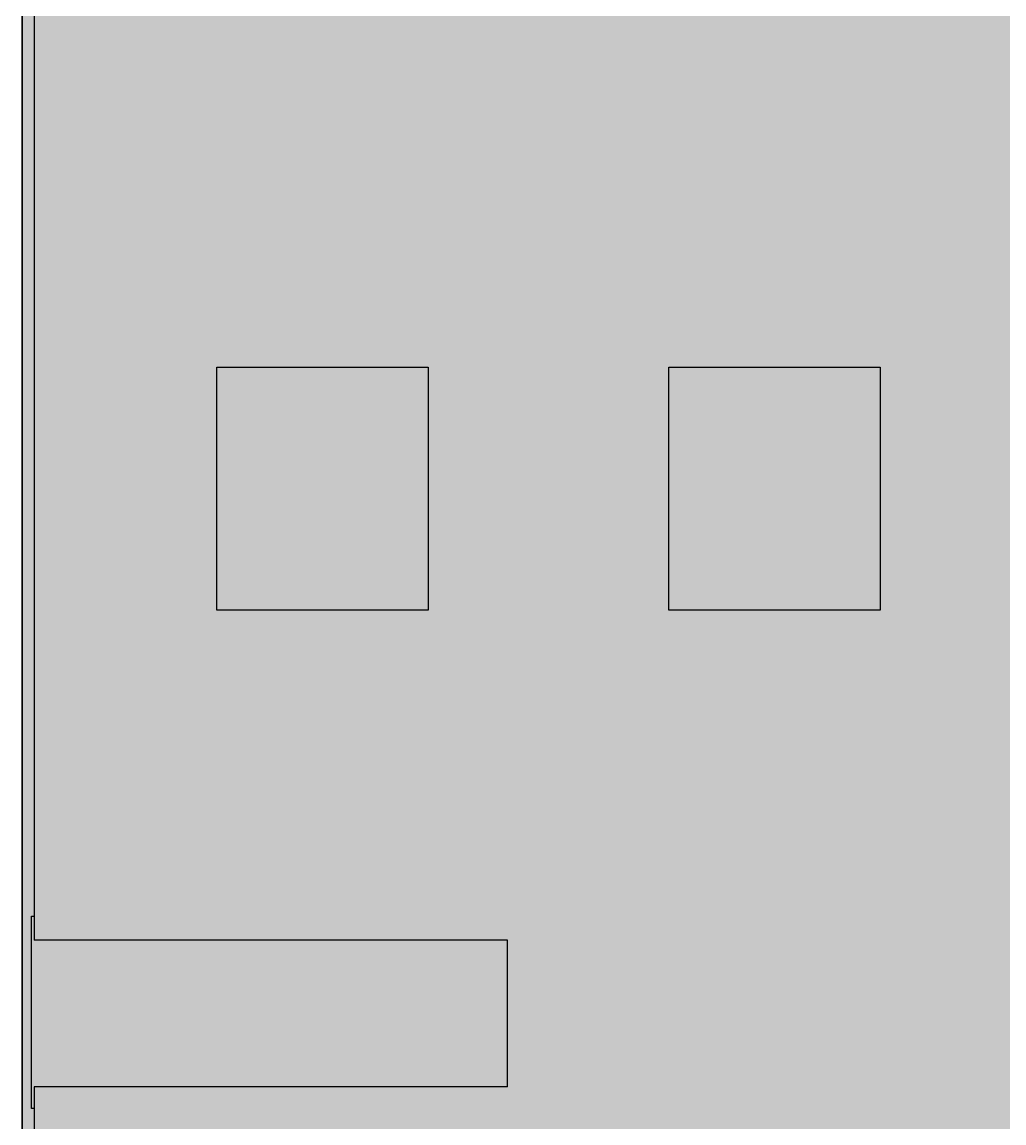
# Model space of a CAD drawing. Header units: millimetres. Extents: x 0 to 966, y -664 to 90.
# Drawn here: x 500 to 536, y 24.62 to 64.98 of the extents above; entities that cross this region are included whole.
import ezdxf

# ---------------------------------------------------------------- set-up
doc = ezdxf.new("R2010")
doc.units = ezdxf.units.MM
for name, color, linetype in [('HDL_BODY', 7, 'Continuous'), ('HDL_COLOUR', 7, 'Continuous'), ('HDL_DETAIL', 7, 'Continuous'), ('HDL_PRINT', 7, 'Continuous')]:
    doc.layers.add(name, color=color, linetype=linetype)

# ---------------------------------------------------------------- blocks, each defined once
blk = doc.blocks.new('M_R4.16.1-CD_FRONT')
at = {"layer": 'HDL_BODY', "true_color": 0x202126}
blk.add_hatch(color=250, dxfattribs=at).paths.add_polyline_path([(0, 0), (72, 0), (72, 90), (0, 90)])
at = {"layer": 'HDL_BODY', "true_color": 0x2a2a30}
blk.add_hatch(color=250, dxfattribs=at).paths.add_polyline_path([(0.4, 20.52), (71.6, 20.52), (71.6, 68.31), (0.4, 68.31)])
at = {"layer": 'HDL_COLOUR', "true_color": 0x0d0e11}
for points in [[(7.138, 52.323), (14.894, 52.323), (14.894, 43.412), (7.138, 43.412), (7.138, 52.323)], [(23.707, 52.323), (31.462, 52.323), (31.462, 43.412), (23.707, 43.412), (23.707, 52.323)]]:
    blk.add_hatch(color=168, dxfattribs=at).paths.add_polyline_path(points)
at = {"layer": 'HDL_COLOUR', "true_color": 0x37393d}
for points in [[(8.534, 47.689), (13.498, 47.689), (13.498, 49.204), (8.534, 49.204)], [(25.103, 47.689), (30.066, 47.689), (30.066, 49.204), (25.103, 49.204)]]:
    blk.add_hatch(color=250, dxfattribs=at).paths.add_polyline_path(points)
at = {"layer": 'HDL_COLOUR', "true_color": 0x757a83}
blk.add_hatch(color=8, dxfattribs=at).paths.add_polyline_path([(0.441, 25.941), (17.802, 25.941), (17.802, 31.324), (0.441, 31.324)])
at = {"layer": 'HDL_PRINT', "true_color": 0x6c217f}
for points in [[(5.2, 63.617), (6.081, 63.617), (6.081, 62.471), (7.491, 62.471), (7.491, 63.617), (8.46, 63.617), (8.46, 60.353), (7.491, 60.353), (7.491, 61.678), (6.081, 61.678), (6.081, 60.353), (5.2, 60.353), (5.2, 63.617)], [(12.426, 63.617), (13.396, 63.617), (13.396, 61.148), (15.599, 61.148), (15.599, 60.353), (12.426, 60.353), (12.426, 63.617)]]:
    blk.add_hatch(color=207, dxfattribs=at).paths.add_polyline_path(points)
h = blk.add_hatch(color=207, dxfattribs=at)
h.paths.add_polyline_path([(8.725, 63.617), (10.752, 63.617), (10.81, 63.617), (10.869, 63.616), (10.928, 63.614), (10.987, 63.609), (11.046, 63.602), (11.104, 63.591), (11.163, 63.576), (11.222, 63.556), (11.28, 63.531), (11.339, 63.501), (11.397, 63.47), (11.453, 63.438), (11.508, 63.404), (11.559, 63.367), (11.607, 63.326), (11.65, 63.282), (11.689, 63.232), (11.721, 63.176), (11.751, 63.118), (11.78, 63.059), (11.809, 63), (11.839, 62.942), (11.868, 62.883), (11.897, 62.824), (11.927, 62.765), (11.956, 62.706), (11.985, 62.646), (11.985, 62.588), (11.985, 62.528), (11.985, 62.467), (11.985, 62.404), (11.985, 62.338), (11.985, 62.268), (11.985, 62.194), (11.985, 62.115), (11.985, 62.03), (11.985, 61.936), (11.985, 61.847), (11.984, 61.762), (11.981, 61.681), (11.977, 61.604), (11.971, 61.532), (11.963, 61.464), (11.951, 61.4), (11.937, 61.341), (11.919, 61.286), (11.897, 61.235), (11.868, 61.176), (11.839, 61.118), (11.809, 61.059), (11.78, 61), (11.751, 60.942), (11.721, 60.883), (11.692, 60.825), (11.662, 60.766), (11.633, 60.708), (11.577, 60.678), (11.527, 60.648), (11.48, 60.618), (11.435, 60.589), (11.391, 60.559), (11.346, 60.53), (11.299, 60.501), (11.248, 60.471), (11.192, 60.443), (11.126, 60.413), (11.062, 60.391), (10.999, 60.375), (10.939, 60.364), (10.883, 60.358), (10.833, 60.355), (10.789, 60.353), (10.752, 60.353), (8.725, 60.353), (8.725, 63.617)])
h.paths.add_polyline_path([(9.694, 62.911), (9.694, 61.148), (10.487, 61.148), (10.558, 61.149), (10.619, 61.15), (10.672, 61.155), (10.72, 61.164), (10.762, 61.18), (10.802, 61.203), (10.84, 61.235), (10.877, 61.24), (10.913, 61.254), (10.946, 61.277), (10.974, 61.305), (10.997, 61.339), (11.011, 61.375), (11.016, 61.413), (11.042, 61.472), (11.063, 61.531), (11.078, 61.592), (11.089, 61.655), (11.097, 61.721), (11.101, 61.791), (11.103, 61.865), (11.104, 61.945), (11.104, 62.03), (11.102, 62.131), (11.094, 62.222), (11.083, 62.303), (11.068, 62.375), (11.049, 62.439), (11.028, 62.494), (11.005, 62.542), (10.98, 62.583), (10.954, 62.618), (10.928, 62.646), (10.898, 62.702), (10.867, 62.752), (10.833, 62.794), (10.795, 62.83), (10.751, 62.86), (10.699, 62.882), (10.639, 62.898), (10.569, 62.908), (10.487, 62.911), (9.694, 62.911)])
at = {"layer": 'HDL_PRINT', "true_color": 0xdee1e9}
for points in [[(21.415, 62.119), (21.415, 61.413), (22.385, 62.295), (23.002, 62.295), (22.12, 61.5), (23.09, 60.353), (22.473, 60.353), (21.856, 61.235), (21.415, 60.97), (21.415, 60.353), (21.063, 60.353), (21.063, 62.205), (21.069, 62.25), (21.086, 62.292), (21.107, 62.328), (21.128, 62.358), (21.144, 62.377), (21.151, 62.384), (21.227, 62.479), (21.312, 62.57), (21.405, 62.658), (21.507, 62.742), (21.615, 62.822), (21.732, 62.899), (21.856, 62.972), (21.986, 63.04), (22.124, 63.105), (22.268, 63.166), (22.418, 63.222), (22.574, 63.274), (22.736, 63.321), (22.903, 63.364), (23.076, 63.402), (23.254, 63.436), (23.436, 63.464), (23.623, 63.488), (23.815, 63.507), (24.01, 63.52), (24.209, 63.528), (24.412, 63.531), (24.603, 63.527), (24.793, 63.518), (24.982, 63.502), (25.168, 63.481), (25.351, 63.454), (25.531, 63.421), (25.708, 63.384), (25.881, 63.342), (26.05, 63.295), (26.214, 63.244), (26.372, 63.189), (26.526, 63.13), (26.673, 63.067), (26.815, 63.001), (26.949, 62.932), (27.077, 62.86), (27.197, 62.786), (27.309, 62.709), (27.414, 62.63), (27.509, 62.55), (27.595, 62.468), (27.672, 62.384), (27.672, 62.295), (27.672, 62.242), (27.672, 62.194), (27.672, 62.155), (27.672, 62.129), (27.672, 62.119), (27.055, 61.324), (27.761, 60.353), (27.32, 60.353), (26.791, 60.97), (26.262, 60.353), (25.734, 60.353), (26.527, 61.324), (25.822, 62.295), (26.351, 62.295), (26.791, 61.678), (27.232, 62.205), (27.232, 62.295), (27.148, 62.373), (27.055, 62.448), (26.954, 62.521), (26.845, 62.59), (26.729, 62.656), (26.606, 62.719), (26.476, 62.778), (26.341, 62.834), (26.199, 62.886), (26.053, 62.934), (25.902, 62.979), (25.747, 63.019), (25.588, 63.055), (25.426, 63.086), (25.261, 63.113), (25.094, 63.136), (24.925, 63.153), (24.755, 63.166), (24.583, 63.174), (24.412, 63.176), (24.253, 63.174), (24.095, 63.168), (23.937, 63.159), (23.781, 63.145), (23.625, 63.128), (23.472, 63.107), (23.32, 63.083), (23.171, 63.055), (23.024, 63.023), (22.88, 62.989), (22.74, 62.951), (22.603, 62.909), (22.47, 62.865), (22.342, 62.817), (22.218, 62.767), (22.099, 62.713), (21.986, 62.657), (21.877, 62.597), (21.775, 62.535), (21.68, 62.471), (21.668, 62.463), (21.638, 62.442), (21.596, 62.41), (21.547, 62.371), (21.499, 62.329), (21.457, 62.285), (21.427, 62.243), (21.415, 62.205), (21.415, 62.119)], [(28.466, 60.177), (29.082, 62.56), (29.434, 62.56), (28.818, 60.177), (28.466, 60.177)], [(23.53, 60.353), (23.53, 62.295), (23.971, 62.295), (24.94, 60.97), (24.94, 62.295), (25.381, 62.295), (25.381, 60.353), (24.852, 60.353), (23.971, 61.589), (23.971, 60.353), (23.53, 60.353)], [(29.877, 60.353), (30.317, 62.384), (31.902, 62.384), (31.813, 62.03), (30.668, 62.03), (30.582, 61.5), (31.638, 61.5), (31.552, 61.148), (30.493, 61.148), (30.317, 60.618), (31.552, 60.618), (31.552, 60.353), (29.877, 60.353)], [(31.813, 60.353), (32.167, 62.384), (32.607, 62.384), (32.078, 60.353), (31.813, 60.353)], [(34.371, 62.384), (34.017, 60.353), (32.432, 60.353), (32.518, 60.618), (33.666, 60.618), (33.753, 61.059), (32.697, 61.059), (32.783, 61.413), (33.842, 61.413), (34.017, 62.03), (32.783, 62.03), (32.783, 62.384), (34.371, 62.384)], [(4.583, 52.236), (5.023, 52.236), (5.023, 49.412), (4.583, 49.412), (4.583, 52.236)], [(21.239, 52.236), (21.592, 52.236), (21.592, 49.412), (21.239, 49.412), (21.239, 52.236)], [(10.135, 41.119), (11.016, 42.706), (11.897, 41.119), (10.135, 41.119)], [(26.703, 41.119), (27.672, 42.706), (28.466, 41.119), (26.703, 41.119)]]:
    blk.add_hatch(color=254, dxfattribs=at).paths.add_polyline_path(points)
h = blk.add_hatch(color=254, dxfattribs=at)
h.paths.add_polyline_path([(4.142, 45.883), (4.195, 45.957), (4.249, 46.022), (4.303, 46.076), (4.359, 46.121), (4.417, 46.158), (4.478, 46.187), (4.542, 46.209), (4.61, 46.224), (4.682, 46.232), (4.759, 46.235), (4.853, 46.232), (4.942, 46.226), (5.028, 46.214), (5.108, 46.196), (5.185, 46.172), (5.257, 46.143), (5.325, 46.106), (5.388, 46.062), (5.447, 46.011), (5.502, 45.951), (5.552, 45.883), (5.593, 45.796), (5.626, 45.712), (5.654, 45.63), (5.676, 45.549), (5.693, 45.468), (5.706, 45.386), (5.715, 45.302), (5.722, 45.215), (5.725, 45.125), (5.727, 45.03), (5.728, 44.93), (5.728, 44.823), (5.728, 44.735), (5.727, 44.647), (5.725, 44.559), (5.722, 44.471), (5.715, 44.383), (5.706, 44.295), (5.693, 44.206), (5.676, 44.118), (5.654, 44.03), (5.626, 43.942), (5.593, 43.854), (5.552, 43.766), (5.502, 43.698), (5.447, 43.638), (5.388, 43.587), (5.325, 43.542), (5.257, 43.505), (5.185, 43.475), (5.108, 43.451), (5.028, 43.433), (4.942, 43.421), (4.853, 43.414), (4.759, 43.412), (4.682, 43.414), (4.61, 43.423), (4.542, 43.438), (4.478, 43.46), (4.417, 43.489), (4.359, 43.527), (4.303, 43.573), (4.249, 43.627), (4.195, 43.692), (4.142, 43.766), (4.12, 43.854), (4.098, 43.942), (4.077, 44.03), (4.057, 44.118), (4.038, 44.206), (4.021, 44.295), (4.005, 44.383), (3.992, 44.471), (3.981, 44.559), (3.973, 44.647), (3.968, 44.735), (3.966, 44.823), (3.968, 44.93), (3.973, 45.03), (3.981, 45.125), (3.992, 45.215), (4.005, 45.302), (4.021, 45.386), (4.038, 45.468), (4.057, 45.549), (4.077, 45.63), (4.098, 45.712), (4.12, 45.796), (4.142, 45.883)])
h.paths.add_polyline_path([(4.406, 44.031), (4.436, 43.949), (4.466, 43.879), (4.498, 43.821), (4.532, 43.774), (4.568, 43.737), (4.609, 43.71), (4.654, 43.691), (4.703, 43.68), (4.759, 43.677), (4.833, 43.679), (4.898, 43.688), (4.954, 43.703), (5.003, 43.725), (5.045, 43.754), (5.083, 43.792), (5.115, 43.838), (5.145, 43.892), (5.173, 43.957), (5.2, 44.031), (5.224, 44.081), (5.247, 44.136), (5.27, 44.195), (5.292, 44.258), (5.311, 44.326), (5.329, 44.398), (5.345, 44.474), (5.358, 44.555), (5.368, 44.64), (5.374, 44.729), (5.376, 44.823), (5.374, 44.939), (5.368, 45.046), (5.358, 45.145), (5.345, 45.234), (5.329, 45.315), (5.311, 45.387), (5.292, 45.451), (5.27, 45.506), (5.247, 45.552), (5.224, 45.589), (5.2, 45.618), (5.173, 45.692), (5.145, 45.757), (5.115, 45.811), (5.083, 45.856), (5.045, 45.893), (5.003, 45.922), (4.954, 45.944), (4.898, 45.959), (4.833, 45.967), (4.759, 45.97), (4.703, 45.966), (4.654, 45.956), (4.609, 45.937), (4.568, 45.91), (4.532, 45.874), (4.498, 45.827), (4.466, 45.769), (4.436, 45.7), (4.406, 45.618), (4.404, 45.589), (4.399, 45.552), (4.39, 45.506), (4.38, 45.451), (4.368, 45.387), (4.356, 45.315), (4.345, 45.234), (4.334, 45.145), (4.326, 45.046), (4.32, 44.939), (4.318, 44.823), (4.32, 44.729), (4.326, 44.64), (4.334, 44.555), (4.345, 44.474), (4.356, 44.398), (4.368, 44.326), (4.38, 44.258), (4.39, 44.195), (4.399, 44.136), (4.404, 44.081), (4.406, 44.031)])
h = blk.add_hatch(color=254, dxfattribs=at)
h.paths.add_polyline_path([(20.71, 45.883), (20.766, 45.957), (20.825, 46.022), (20.888, 46.076), (20.953, 46.121), (21.019, 46.158), (21.085, 46.187), (21.149, 46.209), (21.212, 46.224), (21.272, 46.232), (21.327, 46.235), (21.421, 46.232), (21.511, 46.226), (21.596, 46.214), (21.677, 46.196), (21.753, 46.172), (21.825, 46.143), (21.893, 46.106), (21.956, 46.062), (22.016, 46.011), (22.07, 45.951), (22.12, 45.883), (22.161, 45.796), (22.195, 45.712), (22.222, 45.63), (22.244, 45.549), (22.262, 45.468), (22.275, 45.386), (22.284, 45.302), (22.29, 45.215), (22.294, 45.125), (22.296, 45.03), (22.296, 44.93), (22.297, 44.823), (22.296, 44.735), (22.296, 44.647), (22.294, 44.559), (22.29, 44.471), (22.284, 44.383), (22.275, 44.295), (22.262, 44.206), (22.244, 44.118), (22.222, 44.03), (22.195, 43.942), (22.161, 43.854), (22.12, 43.766), (22.07, 43.698), (22.016, 43.638), (21.956, 43.587), (21.893, 43.542), (21.825, 43.505), (21.753, 43.475), (21.677, 43.451), (21.596, 43.433), (21.511, 43.421), (21.421, 43.414), (21.327, 43.412), (21.272, 43.414), (21.212, 43.423), (21.149, 43.438), (21.085, 43.46), (21.019, 43.489), (20.953, 43.527), (20.888, 43.573), (20.825, 43.627), (20.766, 43.692), (20.71, 43.766), (20.688, 43.854), (20.667, 43.942), (20.646, 44.03), (20.625, 44.118), (20.607, 44.206), (20.589, 44.295), (20.574, 44.383), (20.56, 44.471), (20.549, 44.559), (20.541, 44.647), (20.536, 44.735), (20.534, 44.823), (20.536, 44.93), (20.541, 45.03), (20.549, 45.125), (20.56, 45.215), (20.574, 45.302), (20.589, 45.386), (20.607, 45.468), (20.625, 45.549), (20.646, 45.63), (20.667, 45.712), (20.688, 45.796), (20.71, 45.883)])
h.paths.add_polyline_path([(21.063, 44.031), (21.096, 43.94), (21.129, 43.864), (21.162, 43.802), (21.195, 43.754), (21.228, 43.719), (21.261, 43.695), (21.294, 43.681), (21.327, 43.677), (21.401, 43.679), (21.466, 43.688), (21.522, 43.703), (21.571, 43.725), (21.614, 43.754), (21.651, 43.792), (21.684, 43.838), (21.713, 43.892), (21.741, 43.957), (21.768, 44.031), (21.792, 44.081), (21.815, 44.136), (21.838, 44.195), (21.86, 44.258), (21.88, 44.326), (21.898, 44.398), (21.913, 44.474), (21.926, 44.555), (21.936, 44.64), (21.942, 44.729), (21.944, 44.823), (21.942, 44.939), (21.936, 45.046), (21.926, 45.145), (21.913, 45.234), (21.898, 45.315), (21.88, 45.387), (21.86, 45.451), (21.838, 45.506), (21.815, 45.552), (21.792, 45.589), (21.768, 45.618), (21.741, 45.692), (21.713, 45.757), (21.684, 45.811), (21.651, 45.856), (21.614, 45.893), (21.571, 45.922), (21.522, 45.944), (21.466, 45.959), (21.401, 45.967), (21.327, 45.97), (21.294, 45.965), (21.261, 45.952), (21.228, 45.928), (21.195, 45.893), (21.162, 45.846), (21.129, 45.785), (21.096, 45.709), (21.063, 45.618), (21.039, 45.589), (21.015, 45.552), (20.992, 45.506), (20.971, 45.451), (20.951, 45.387), (20.933, 45.315), (20.917, 45.234), (20.904, 45.145), (20.895, 45.046), (20.889, 44.939), (20.886, 44.823), (20.889, 44.729), (20.895, 44.64), (20.904, 44.555), (20.917, 44.474), (20.933, 44.398), (20.951, 44.326), (20.971, 44.258), (20.992, 44.195), (21.015, 44.136), (21.039, 44.081), (21.063, 44.031)])
h = blk.add_hatch(color=254, dxfattribs=at)
h.paths.add_polyline_path([(12.074, 38.03), (11.633, 38.03), (11.457, 38.56), (10.487, 38.56), (10.311, 38.03), (9.87, 38.03), (10.752, 40.237), (11.192, 40.237), (12.074, 38.03)])
h.paths.add_polyline_path([(11.28, 38.912), (10.928, 39.793), (10.664, 38.912), (11.28, 38.912)])
h = blk.add_hatch(color=254, dxfattribs=at)
h.paths.add_polyline_path([(26.703, 40.237), (27.584, 40.237), (27.655, 40.237), (27.716, 40.237), (27.769, 40.237), (27.817, 40.237), (27.859, 40.237), (27.899, 40.237), (27.937, 40.237), (27.975, 40.237), (28.012, 40.235), (28.05, 40.23), (28.088, 40.22), (28.126, 40.205), (28.163, 40.181), (28.201, 40.148), (28.234, 40.143), (28.259, 40.128), (28.28, 40.106), (28.299, 40.077), (28.319, 40.045), (28.345, 40.009), (28.378, 39.972), (28.382, 39.934), (28.395, 39.895), (28.412, 39.857), (28.431, 39.819), (28.448, 39.782), (28.461, 39.744), (28.466, 39.707), (28.461, 39.669), (28.448, 39.63), (28.431, 39.592), (28.412, 39.554), (28.395, 39.517), (28.382, 39.479), (28.378, 39.442), (28.34, 39.404), (28.302, 39.368), (28.264, 39.335), (28.226, 39.307), (28.189, 39.285), (28.151, 39.271), (28.113, 39.266), (28.175, 39.233), (28.23, 39.199), (28.279, 39.166), (28.322, 39.133), (28.362, 39.099), (28.398, 39.066), (28.432, 39.034), (28.466, 39.001), (28.498, 38.963), (28.522, 38.923), (28.537, 38.88), (28.547, 38.832), (28.552, 38.778), (28.553, 38.717), (28.554, 38.647), (28.553, 38.61), (28.552, 38.572), (28.547, 38.534), (28.537, 38.496), (28.522, 38.458), (28.498, 38.42), (28.466, 38.382), (28.46, 38.345), (28.446, 38.307), (28.424, 38.269), (28.396, 38.231), (28.363, 38.193), (28.327, 38.155), (28.289, 38.117), (28.252, 38.112), (28.214, 38.1), (28.176, 38.083), (28.138, 38.064), (28.1, 38.047), (28.063, 38.035), (28.025, 38.03), (27.992, 38.03), (27.952, 38.03), (27.904, 38.03), (27.847, 38.03), (27.781, 38.03), (27.705, 38.03), (27.618, 38.03), (27.519, 38.03), (27.408, 38.03), (26.703, 38.03), (26.703, 40.237)])
h.paths.add_polyline_path([(27.144, 39.883), (27.144, 39.353), (27.408, 39.353), (27.478, 39.353), (27.54, 39.353), (27.593, 39.353), (27.64, 39.353), (27.683, 39.353), (27.723, 39.353), (27.761, 39.353), (27.798, 39.39), (27.826, 39.415), (27.849, 39.431), (27.872, 39.439), (27.899, 39.442), (27.937, 39.442), (27.943, 39.485), (27.96, 39.526), (27.981, 39.562), (28.002, 39.591), (28.018, 39.611), (28.025, 39.618), (28.024, 39.662), (28.022, 39.703), (28.014, 39.739), (27.999, 39.768), (27.974, 39.787), (27.937, 39.793), (27.93, 39.831), (27.911, 39.856), (27.882, 39.871), (27.845, 39.879), (27.804, 39.882), (27.761, 39.883), (27.75, 39.883), (27.722, 39.883), (27.677, 39.883), (27.621, 39.883), (27.555, 39.883), (27.483, 39.883), (27.408, 39.883), (27.144, 39.883)])
h.paths.add_polyline_path([(27.144, 39.001), (27.144, 38.382), (27.584, 38.382), (27.634, 38.382), (27.692, 38.382), (27.75, 38.382), (27.8, 38.382), (27.835, 38.382), (27.849, 38.382), (27.886, 38.419), (27.914, 38.445), (27.937, 38.46), (27.96, 38.468), (27.987, 38.471), (28.025, 38.471), (28.03, 38.509), (28.042, 38.547), (28.06, 38.585), (28.078, 38.622), (28.096, 38.66), (28.108, 38.698), (28.113, 38.736), (28.113, 38.743), (28.11, 38.762), (28.102, 38.79), (28.087, 38.827), (28.062, 38.868), (28.025, 38.912), (27.937, 39.001), (27.9, 39.001), (27.856, 39.001), (27.805, 39.001), (27.75, 39.001), (27.69, 39.001), (27.627, 39.001), (27.562, 39.001), (27.496, 39.001), (27.144, 39.001)])
at = {"layer": 'HDL_DETAIL', "color": 251, "true_color": 0x52555c}
for points in [[(0, 0), (72, 0), (72, 90), (0, 90), (0, 0)], [(0, 67.766), (72, 67.766), (72, 22.236), (0, 22.236), (0, 67.766)]]:
    blk.add_lwpolyline(points, close=True, dxfattribs=at)
for points in [[(0, 66.178), (0, 65.648), (0, 65.207), (0, 64.323), (0, 64.323)], [(0.441, 65.648), (0.441, 54.177), (0.441, 42.795), (0.441, 31.324)], [(0, 64.323), (0, 25.059)], [(0, 64.323), (0, 25.059)], [(0, 64.323), (0, 25.059)], [(0, 64.323), (0, 25.059)], [(0, 64.323), (0, 25.059)], [(0, 64.323), (0, 25.059)], [(0, 64.323), (0, 25.059)], [(0, 64.323), (0, 25.059)], [(0, 64.323), (0, 25.059)], [(0, 64.323), (0, 25.059)], [(0, 64.323), (0, 25.059)], [(0, 64.323), (0, 25.059)], [(0, 64.323), (0, 25.059)], [(0, 64.323), (0, 25.059)], [(0, 64.323), (0, 25.059)], [(0, 64.323), (0, 25.059)], [(0, 64.323), (0, 25.059)], [(0, 64.323), (0, 25.059)], [(0, 64.323), (0, 25.059)], [(0, 64.323), (0, 25.059)], [(0, 64.323), (0, 25.059)], [(0.353, 32.205), (0.441, 32.205)], [(0.353, 32.205), (0.441, 32.205)], [(0.353, 32.205), (0.441, 32.205)], [(0.353, 32.205), (0.441, 32.205)], [(0.353, 32.205), (0.441, 32.205)], [(0.353, 32.205), (0.441, 32.205)], [(0.353, 32.205), (0.441, 32.205)], [(0.353, 32.205), (0.441, 32.205)], [(0.353, 32.205), (0.441, 32.205)], [(0.353, 32.205), (0.441, 32.205)], [(0.353, 32.205), (0.441, 32.205)], [(0.353, 32.205), (0.441, 32.205)], [(0.353, 32.205), (0.441, 32.205)], [(0.353, 32.205), (0.441, 32.205)], [(0.353, 32.205), (0.441, 32.205)], [(0.353, 32.205), (0.441, 32.205)], [(0.353, 32.205), (0.441, 32.205)], [(0.353, 32.205), (0.441, 32.205)], [(0.353, 32.205), (0.441, 32.205)], [(0.353, 32.205), (0.441, 32.205)], [(0.353, 32.205), (0.441, 32.205)], [(0.353, 31.324), (0.353, 32.205)], [(0.441, 32.205), (0.441, 31.94), (0.441, 31.675)], [(0.441, 31.675), (0.441, 31.5), (0.441, 31.413), (0.441, 31.324)], [(0.353, 25.941), (0.353, 27.441), (0.353, 29.823), (0.353, 31.324)], [(17.802, 31.324), (0.441, 31.324)], [(17.802, 31.324), (0.441, 31.324)], [(17.802, 31.324), (0.441, 31.324)], [(17.802, 31.324), (0.441, 31.324)], [(17.802, 31.324), (0.441, 31.324)], [(17.802, 31.324), (0.441, 31.324)], [(17.802, 31.324), (0.441, 31.324)], [(17.802, 31.324), (0.441, 31.324)], [(17.802, 31.324), (0.441, 31.324)], [(17.802, 31.324), (0.441, 31.324)], [(17.802, 31.324), (0.441, 31.324)], [(17.802, 31.324), (0.441, 31.324)], [(17.802, 31.324), (0.441, 31.324)], [(17.802, 31.324), (0.441, 31.324)], [(17.802, 31.324), (0.441, 31.324)], [(17.802, 31.324), (0.441, 31.324)], [(17.802, 31.324), (0.441, 31.324)], [(17.802, 31.324), (0.441, 31.324)], [(17.802, 31.324), (0.441, 31.324)], [(17.802, 31.324), (0.441, 31.324)], [(17.802, 31.324), (0.441, 31.324)], [(17.802, 25.941), (17.802, 31.324)], [(17.802, 25.941), (17.802, 31.324)], [(17.802, 25.941), (17.802, 31.324)], [(17.802, 25.941), (17.802, 31.324)], [(17.802, 25.941), (17.802, 31.324)], [(17.802, 25.941), (17.802, 31.324)], [(17.802, 25.941), (17.802, 31.324)], [(17.802, 25.941), (17.802, 31.324)], [(17.802, 25.941), (17.802, 31.324)], [(17.802, 25.941), (17.802, 31.324)], [(17.802, 25.941), (17.802, 31.324)], [(17.802, 25.941), (17.802, 31.324)], [(17.802, 25.941), (17.802, 31.324)], [(17.802, 25.941), (17.802, 31.324)], [(17.802, 25.941), (17.802, 31.324)], [(17.802, 25.941), (17.802, 31.324)], [(17.802, 25.941), (17.802, 31.324)], [(17.802, 25.941), (17.802, 31.324)], [(17.802, 25.941), (17.802, 31.324)], [(17.802, 25.941), (17.802, 31.324)], [(17.802, 25.941), (17.802, 31.324)], [(0.353, 25.147), (0.353, 25.941)], [(17.802, 25.941), (0.441, 25.941)], [(17.802, 25.941), (0.441, 25.941)], [(17.802, 25.941), (0.441, 25.941)], [(17.802, 25.941), (0.441, 25.941)], [(17.802, 25.941), (0.441, 25.941)], [(17.802, 25.941), (0.441, 25.941)], [(17.802, 25.941), (0.441, 25.941)], [(17.802, 25.941), (0.441, 25.941)], [(17.802, 25.941), (0.441, 25.941)], [(17.802, 25.941), (0.441, 25.941)], [(17.802, 25.941), (0.441, 25.941)], [(17.802, 25.941), (0.441, 25.941)], [(17.802, 25.941), (0.441, 25.941)], [(17.802, 25.941), (0.441, 25.941)], [(17.802, 25.941), (0.441, 25.941)], [(17.802, 25.941), (0.441, 25.941)], [(17.802, 25.941), (0.441, 25.941)], [(17.802, 25.941), (0.441, 25.941)], [(17.802, 25.941), (0.441, 25.941)], [(17.802, 25.941), (0.441, 25.941)], [(17.802, 25.941), (0.441, 25.941)], [(0.441, 25.941), (0.441, 25.853), (0.441, 25.677)], [(0.441, 25.941), (0.441, 25.324), (0.441, 24.706), (0.441, 24.177)], [(0.441, 25.677), (0.441, 25.5), (0.441, 25.324), (0.441, 25.147)], [(0, 25.059), (0, 24.971), (0, 24.794), (0, 23.118)], [(0.441, 25.147), (0.353, 25.147)], [(0.441, 25.147), (0.353, 25.147)], [(0.441, 25.147), (0.353, 25.147)], [(0.441, 25.147), (0.353, 25.147)], [(0.441, 25.147), (0.353, 25.147)], [(0.441, 25.147), (0.353, 25.147)], [(0.441, 25.147), (0.353, 25.147)], [(0.441, 25.147), (0.353, 25.147)], [(0.441, 25.147), (0.353, 25.147)], [(0.441, 25.147), (0.353, 25.147)], [(0.441, 25.147), (0.353, 25.147)], [(0.441, 25.147), (0.353, 25.147)], [(0.441, 25.147), (0.353, 25.147)], [(0.441, 25.147), (0.353, 25.147)], [(0.441, 25.147), (0.353, 25.147)], [(0.441, 25.147), (0.353, 25.147)], [(0.441, 25.147), (0.353, 25.147)], [(0.441, 25.147), (0.353, 25.147)], [(0.441, 25.147), (0.353, 25.147)], [(0.441, 25.147), (0.353, 25.147)], [(0.441, 25.147), (0.353, 25.147)]]:
    blk.add_lwpolyline(points, dxfattribs=at)
at = {"layer": 'HDL_DETAIL', "color": 250, "true_color": 0x3c3e44}
for points in [[(7.138, 52.323), (14.894, 52.323), (14.894, 43.412), (7.138, 43.412), (7.138, 52.323)], [(23.707, 52.323), (31.462, 52.323), (31.462, 43.412), (23.707, 43.412), (23.707, 52.323)]]:
    blk.add_lwpolyline(points, close=True, dxfattribs=at)

msp = doc.modelspace()

# ---------------------------------------------------------------- block references
msp.add_blockref('M_R4.16.1-CD_FRONT', (500, 0))

doc.saveas('drawing.dxf')
